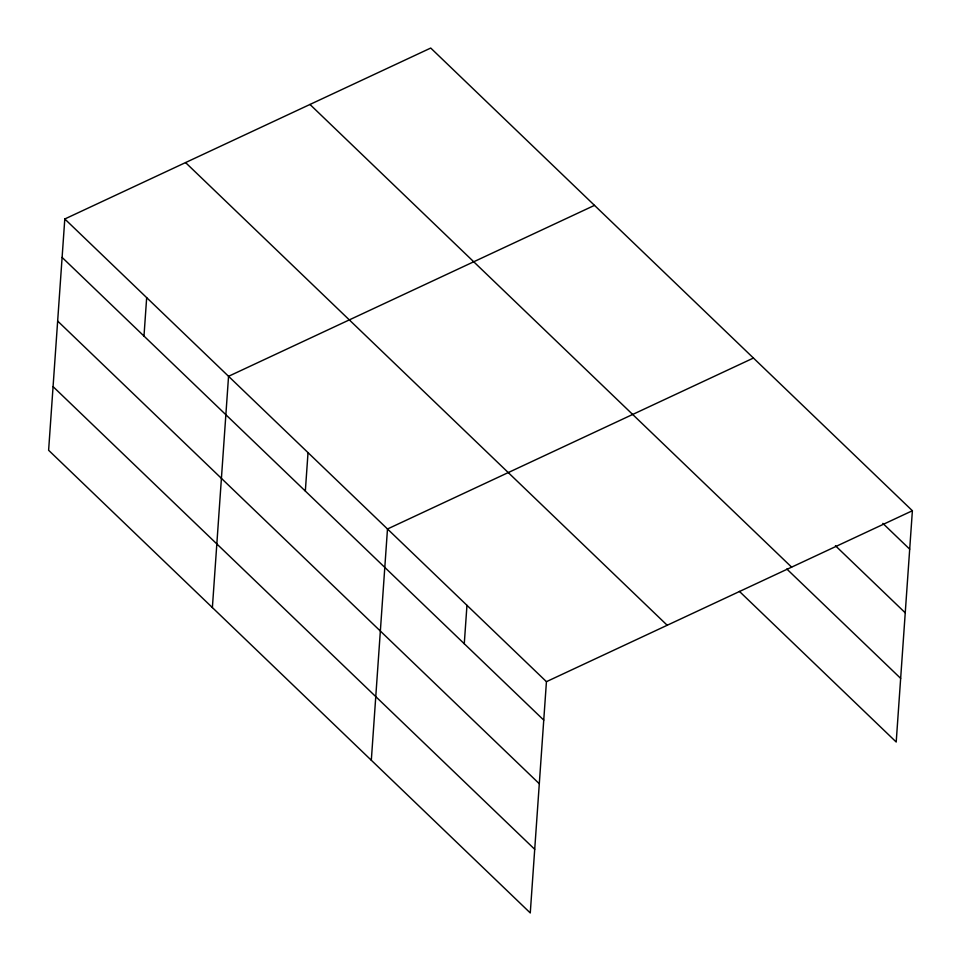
<?xml version="1.0" encoding="UTF-8"?>
<svg xmlns="http://www.w3.org/2000/svg" width="961" height="961" viewBox="0 0 961 961"><rect width="100%" height="100%" fill="white"/><g stroke="black" fill="none" stroke-linecap="round" stroke-linejoin="round"><path stroke-width="1.44" d="M64.795 218.988L48.615 450.265L530.268 912.95L546.437 681.673L64.795 218.988L430.732 48.05L912.385 510.735L896.205 742.012L739.417 591.387M143.982 336.074L146.673 297.646M212.381 607.58L228.55 376.304L594.499 205.366M305.334 491.071L308.025 452.643M371.318 760.259L387.487 528.994L753.436 358.045M464.271 643.762L466.962 605.334M546.437 681.673L912.385 510.735M882.847 523.373L909.695 549.163M835.433 545.74L905.238 612.806M309.971 104.461L791.624 567.146M786.819 569.008L900.661 678.37M185.557 162.577L667.198 625.263M62.105 257.416L543.746 720.101M57.66 321.058L539.301 783.744M53.071 386.622L534.712 849.308"/></g></svg>
